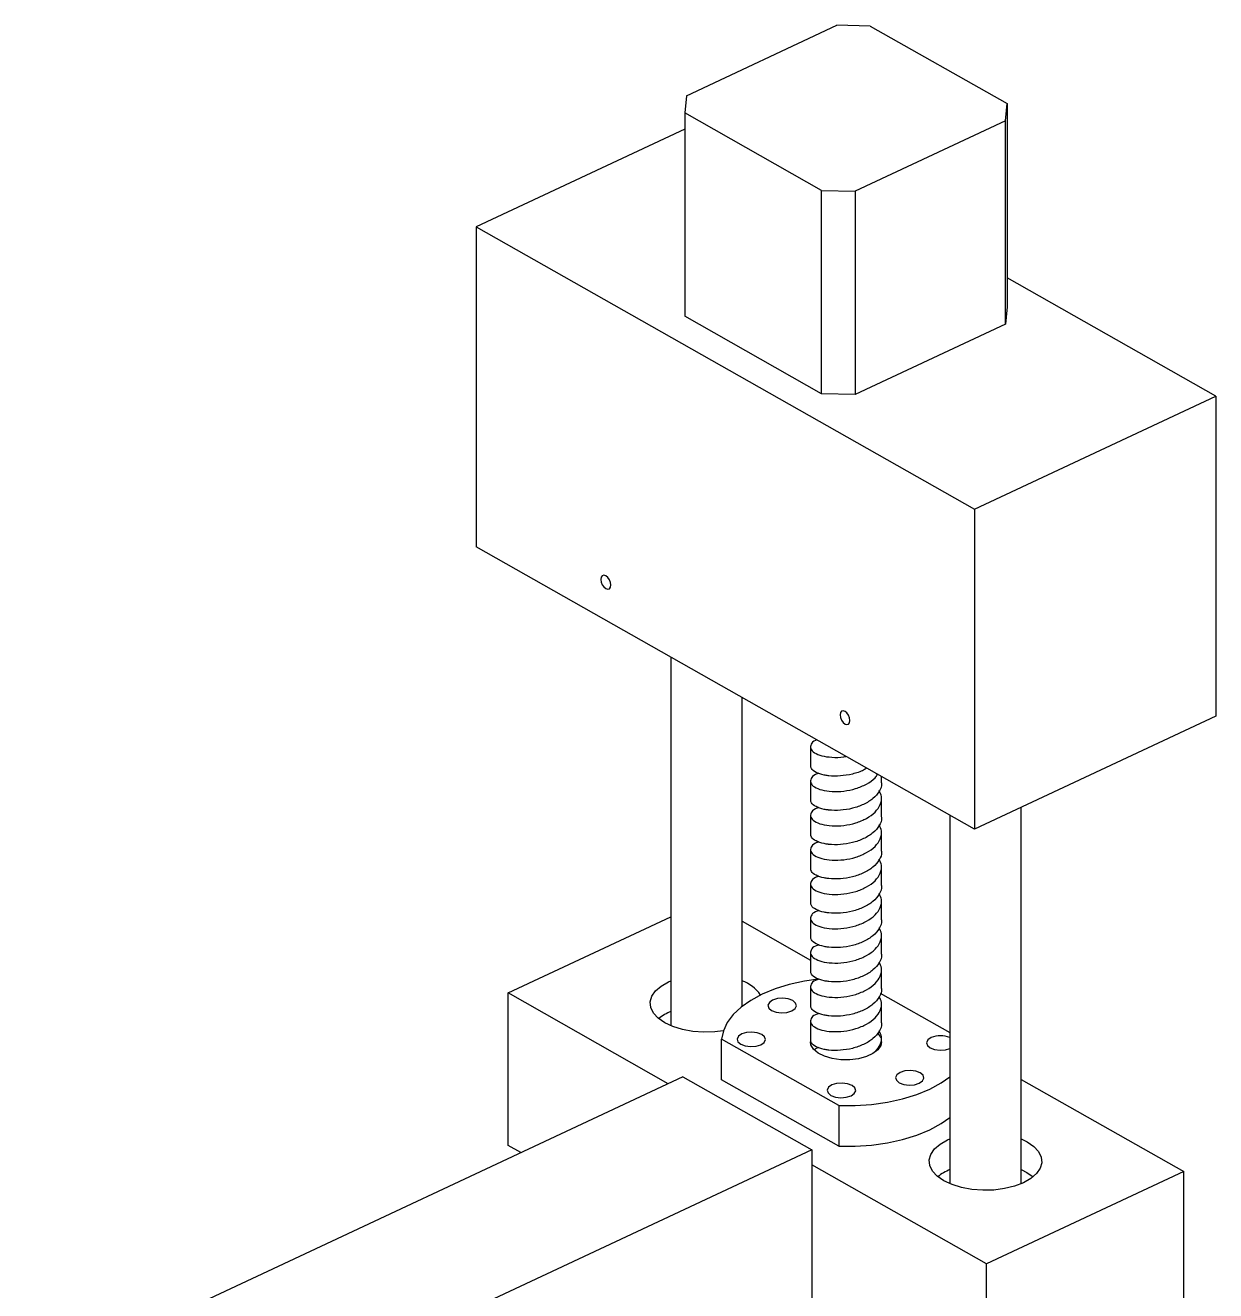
# Model space of a CAD drawing. Header units: millimetres. Extents: x 0 to 420, y 0 to 297.
# Drawn here: x 72.55 to 92.64, y 236.81 to 258.16 of the extents above; entities that cross this region are included whole.
import ezdxf

# ---------------------------------------------------------------- set-up
doc = ezdxf.new("R2010")
doc.units = ezdxf.units.MM

msp = doc.modelspace()

# ---------------------------------------------------------------- linework, layer by layer
at = {"color": 7, "linetype": 'Continuous', "lineweight": 25}
for p, q in [((83.712, 256.976), (86.249, 258.164)), ((86.814, 258.15), (86.249, 258.164)), ((86.814, 258.15), (89.122, 256.843)), ((83.712, 256.976), (83.685, 256.685)), ((89.095, 256.552), (89.122, 256.843)), ((89.122, 256.843), (89.122, 253.415)), ((85.992, 255.378), (83.685, 256.685)), ((83.685, 256.685), (83.685, 253.256)), ((83.685, 256.413), (80.164, 254.764)), ((89.095, 256.552), (86.557, 255.364)), ((89.095, 253.124), (89.095, 256.552)), ((85.992, 255.378), (86.557, 255.364)), ((85.992, 251.949), (85.992, 255.378)), ((86.557, 255.364), (86.557, 251.935)), ((80.164, 254.764), (88.573, 250.001)), ((80.164, 254.764), (80.164, 249.364)), ((92.643, 251.906), (89.122, 253.901)), ((85.992, 251.949), (83.685, 253.256)), ((89.122, 253.415), (89.095, 253.124)), ((89.095, 253.124), (86.557, 251.935)), ((86.557, 251.935), (85.992, 251.949)), ((88.573, 250.001), (92.643, 251.906)), ((92.643, 251.906), (92.643, 246.506)), ((88.573, 250.001), (88.573, 244.601)), ((88.573, 244.601), (80.164, 249.364)), ((83.449, 247.503), (83.449, 241.285)), ((84.649, 241.611), (84.649, 246.824)), ((92.643, 246.506), (88.573, 244.601)), ((85.803, 245.992), (85.803, 245.674)), ((85.803, 245.413), (85.803, 245.096)), ((87.003, 245.385), (87.003, 245.49)), ((87.003, 244.807), (87.003, 245.124)), ((89.358, 238.618), (89.358, 244.968)), ((85.803, 244.835), (85.803, 244.517)), ((88.158, 244.836), (88.158, 238.618)), ((87.003, 244.228), (87.003, 244.545)), ((85.803, 244.256), (85.803, 243.939)), ((87.003, 243.649), (87.003, 243.967)), ((85.803, 243.677), (85.803, 243.36)), ((87.003, 243.071), (87.003, 243.388)), ((80.702, 241.838), (83.449, 243.124)), ((84.649, 243.047), (85.803, 242.393)), ((85.803, 243.099), (85.803, 242.781)), ((87.003, 242.492), (87.003, 242.81)), ((85.803, 242.52), (85.803, 242.203)), ((87.003, 241.914), (87.003, 242.231)), ((83.41, 242.026), (83.449, 242.044)), ((85.803, 241.942), (85.803, 241.624)), ((80.702, 239.266), (80.702, 241.838)), ((83.404, 240.307), (80.702, 241.838)), ((86.983, 241.836), (88.158, 241.171)), ((87.003, 241.335), (87.003, 241.652)), ((85.803, 241.363), (85.803, 241.046)), ((86.282, 239.937), (84.305, 241.057)), ((84.305, 240.371), (84.305, 241.057)), ((87.003, 241.016), (87.003, 241.074)), ((83.652, 240.424), (72.554, 235.226)), ((83.652, 240.424), (85.825, 239.193)), ((86.282, 239.251), (84.305, 240.371)), ((89.358, 240.38), (92.104, 238.824)), ((86.282, 239.937), (86.282, 239.251)), ((88.119, 239.359), (88.158, 239.376)), ((85.825, 239.193), (74.727, 233.996)), ((80.918, 239.144), (80.702, 239.266)), ((85.825, 239.193), (85.825, 236.107)), ((88.775, 237.265), (85.825, 238.936)), ((92.104, 238.824), (88.775, 237.265)), ((92.104, 236.252), (92.104, 238.824)), ((88.775, 234.693), (88.775, 237.265))]:
    msp.add_line(p, q, dxfattribs=at)
at = {"color": 7, "linetype": 'Continuous', "lineweight": 25, "flags": 128}
for points in [[(82.434, 248.721), (82.428, 248.765), (82.41, 248.81), (82.383, 248.849), (82.35, 248.876), (82.318, 248.886), (82.291, 248.878), (82.273, 248.853), (82.266, 248.816), (82.273, 248.771), (82.291, 248.726), (82.318, 248.688), (82.35, 248.661), (82.383, 248.651), (82.41, 248.659), (82.428, 248.683), (82.434, 248.721)], [(86.471, 246.434), (86.465, 246.479), (86.446, 246.524), (86.419, 246.563), (86.387, 246.589), (86.355, 246.599), (86.327, 246.591), (86.309, 246.567), (86.303, 246.53), (86.309, 246.485), (86.327, 246.44), (86.355, 246.401), (86.387, 246.375), (86.419, 246.365), (86.446, 246.373), (86.465, 246.397), (86.471, 246.434)], [(84.333, 241.198), (84.19, 241.181), (84.004, 241.176), (83.819, 241.19), (83.644, 241.222), (83.484, 241.271), (83.346, 241.335), (83.235, 241.412), (83.155, 241.499), (83.109, 241.592), (83.1, 241.688), (83.127, 241.783), (83.189, 241.873), (83.285, 241.955), (83.41, 242.026)], [(85.934, 242.071), (85.703, 242.036), (85.447, 241.979), (85.208, 241.906), (84.991, 241.817), (84.797, 241.713), (84.633, 241.598), (84.499, 241.472), (84.399, 241.339), (84.334, 241.199), (84.305, 241.057)], [(85.165, 241.718), (85.11, 241.679), (85.087, 241.632), (85.101, 241.584), (85.149, 241.543), (85.225, 241.514), (85.315, 241.503), (85.408, 241.51), (85.488, 241.535), (85.544, 241.574), (85.567, 241.62), (85.553, 241.668), (85.504, 241.709), (85.429, 241.738), (85.338, 241.75), (85.246, 241.742), (85.165, 241.718)], [(84.644, 241.147), (84.588, 241.108), (84.565, 241.061), (84.579, 241.014), (84.628, 240.972), (84.703, 240.944), (84.794, 240.932), (84.886, 240.939), (84.967, 240.964), (85.022, 241.003), (85.045, 241.05), (85.031, 241.097), (84.983, 241.139), (84.907, 241.167), (84.816, 241.179), (84.724, 241.172), (84.644, 241.147)], [(86.94, 241.154), (86.977, 241.107), (86.987, 241.087)], [(87.841, 241.085), (87.786, 241.046), (87.763, 240.999), (87.777, 240.952), (87.825, 240.91), (87.9, 240.882), (87.991, 240.87), (88.084, 240.877), (88.158, 240.899)], [(87.003, 241.016), (86.991, 240.954), (86.942, 240.88), (86.859, 240.816), (86.748, 240.764), (86.615, 240.727), (86.469, 240.709), (86.319, 240.711), (86.173, 240.731), (86.043, 240.769), (85.935, 240.823), (85.856, 240.889), (85.812, 240.963), (85.803, 241.016)], [(86.282, 239.937), (86.56, 239.938), (86.836, 239.958), (87.104, 239.997), (87.359, 240.054), (87.598, 240.127), (87.816, 240.216), (88.009, 240.319), (88.158, 240.422)], [(87.318, 240.498), (87.263, 240.459), (87.24, 240.413), (87.254, 240.365), (87.302, 240.324), (87.377, 240.295), (87.468, 240.283), (87.561, 240.29), (87.641, 240.315), (87.697, 240.354), (87.719, 240.401), (87.706, 240.449), (87.657, 240.49), (87.582, 240.519), (87.491, 240.53), (87.398, 240.523), (87.318, 240.498)], [(86.166, 240.285), (86.11, 240.246), (86.088, 240.199), (86.101, 240.152), (86.15, 240.11), (86.225, 240.082), (86.316, 240.07), (86.409, 240.077), (86.489, 240.102), (86.544, 240.141), (86.567, 240.187), (86.553, 240.235), (86.505, 240.277), (86.43, 240.305), (86.339, 240.317), (86.246, 240.31), (86.166, 240.285)], [(86.282, 239.251), (86.56, 239.252), (86.836, 239.272), (87.104, 239.311), (87.359, 239.368), (87.598, 239.441), (87.816, 239.531), (88.009, 239.634), (88.158, 239.736)], [(89.358, 239.376), (89.461, 239.326), (89.572, 239.249), (89.652, 239.163), (89.697, 239.07), (89.707, 238.974), (89.68, 238.879), (89.617, 238.789), (89.522, 238.706), (89.397, 238.635), (89.248, 238.578), (89.079, 238.537), (88.899, 238.513), (88.713, 238.508), (88.529, 238.522), (88.353, 238.554), (88.193, 238.604), (88.055, 238.668), (87.944, 238.745), (87.864, 238.831), (87.818, 238.924), (87.809, 239.02), (87.836, 239.115), (87.898, 239.206), (87.994, 239.288), (88.119, 239.359), (88.119, 239.359)]]:
    msp.add_lwpolyline(points, dxfattribs=at)
at = {"color": 8, "linetype": 'Continuous', "lineweight": 25, "flags": 128}
msp.add_lwpolyline([(89.358, 238.859), (89.457, 238.81), (89.563, 238.737)], dxfattribs=at)
at = {"color": 7, "linetype": 'Continuous', "lineweight": 25}
for centre, radius, start, end in [((84.449, 241.465), 0.612, 33.4278, 70.9949), ((88.003, 240.702), 0.415, 68.094, 112.9253)]:
    msp.add_arc(centre, radius, start, end, dxfattribs=at)
at = {"color": 8, "linetype": 'Continuous', "lineweight": 25}
for centre in [(83.76, 240.766), (88.469, 238.098)]:
    msp.add_arc(centre, 0.821, 112.2385, 128.9286, dxfattribs=at)
at = {"color": 7, "linetype": 'Continuous', "lineweight": 25}
for points, knots in [([(85.911, 246.109), (85.903, 246.106), (85.849, 246.087), (85.806, 246.033), (85.797, 245.96), (85.863, 245.889), (85.989, 245.836), (86.162, 245.811), (86.31, 245.81), (86.39, 245.827), (86.403, 245.83)], [0, 0, 0, 0, 0.0286, 0.185767, 0.342845, 0.49962, 0.656405, 0.813513, 0.970652, 1, 1, 1, 1]), ([(85.948, 245.544), (85.926, 245.537), (85.858, 245.514), (85.805, 245.455), (85.798, 245.381), (85.863, 245.311), (85.989, 245.258), (86.163, 245.231), (86.364, 245.238), (86.57, 245.28), (86.755, 245.358), (86.884, 245.444), (86.923, 245.508), (86.936, 245.528)], [0, 0, 0, 0, 0.046347, 0.147045, 0.247687, 0.348134, 0.448588, 0.549249, 0.649929, 0.750391, 0.850832, 0.951455, 1, 1, 1, 1]), ([(86.754, 245.631), (86.737, 245.62), (86.669, 245.575), (86.511, 245.527), (86.307, 245.493), (86.171, 245.495), (86.083, 245.506), (86, 245.519), (85.89, 245.557), (85.811, 245.616), (85.811, 245.658), (85.811, 245.675)], [0, 0, 0, 0, 0.051217, 0.20528, 0.359354, 0.513745, 0.525091, 0.587084, 0.741284, 0.895809, 1, 1, 1, 1]), ([(87.001, 245.385), (87.001, 245.381), (87.013, 245.332), (86.969, 245.237), (86.868, 245.114), (86.707, 245.015), (86.513, 244.947), (86.306, 244.915), (86.171, 244.917), (86.083, 244.927), (86, 244.94), (85.89, 244.978), (85.811, 245.038), (85.811, 245.079), (85.811, 245.096)], [0, 0, 0, 0, 0.009347, 0.117485, 0.225869, 0.334192, 0.442306, 0.550427, 0.658771, 0.666733, 0.710237, 0.818446, 0.926884, 1, 1, 1, 1]), ([(85.948, 244.965), (85.926, 244.958), (85.858, 244.936), (85.805, 244.877), (85.798, 244.802), (85.863, 244.732), (85.989, 244.679), (86.163, 244.652), (86.364, 244.659), (86.57, 244.702), (86.757, 244.779), (86.903, 244.886), (86.991, 245.013), (87.016, 245.14), (86.981, 245.218), (86.966, 245.251)], [0, 0, 0, 0, 0.0377169, 0.1196642, 0.2015655, 0.2833086, 0.3650571, 0.4469741, 0.5289071, 0.6106616, 0.6924001, 0.7742863, 0.8562458, 0.9380142, 1, 1, 1, 1]), ([(85.948, 244.386), (85.926, 244.379), (85.858, 244.357), (85.805, 244.298), (85.798, 244.224), (85.863, 244.153), (85.989, 244.1), (86.163, 244.074), (86.364, 244.08), (86.57, 244.123), (86.757, 244.2), (86.903, 244.307), (86.991, 244.435), (87.016, 244.562), (86.981, 244.639), (86.966, 244.672)], [0, 0, 0, 0, 0.0377169, 0.1196642, 0.2015655, 0.2833086, 0.3650571, 0.4469741, 0.5289071, 0.6106616, 0.6924001, 0.7742863, 0.8562458, 0.9380142, 1, 1, 1, 1]), ([(87.001, 244.806), (87.001, 244.802), (87.013, 244.754), (86.969, 244.659), (86.868, 244.536), (86.707, 244.436), (86.513, 244.369), (86.306, 244.336), (86.171, 244.338), (86.083, 244.348), (86, 244.362), (85.89, 244.4), (85.811, 244.459), (85.811, 244.501), (85.811, 244.517)], [0, 0, 0, 0, 0.009347, 0.117485, 0.225869, 0.334192, 0.442306, 0.550427, 0.658771, 0.666733, 0.710237, 0.818446, 0.926884, 1, 1, 1, 1]), ([(85.948, 243.808), (85.926, 243.801), (85.858, 243.779), (85.805, 243.719), (85.798, 243.645), (85.863, 243.575), (85.989, 243.522), (86.163, 243.495), (86.364, 243.502), (86.57, 243.544), (86.757, 243.622), (86.903, 243.728), (86.991, 243.856), (87.016, 243.983), (86.981, 244.06), (86.966, 244.094)], [0, 0, 0, 0, 0.037717, 0.119664, 0.201565, 0.283309, 0.365057, 0.446974, 0.528907, 0.610662, 0.6924, 0.774286, 0.856246, 0.938014, 1, 1, 1, 1]), ([(87.001, 244.228), (87.001, 244.224), (87.013, 244.175), (86.969, 244.08), (86.868, 243.957), (86.707, 243.858), (86.513, 243.79), (86.306, 243.758), (86.171, 243.76), (86.083, 243.77), (86, 243.783), (85.89, 243.821), (85.811, 243.881), (85.811, 243.922), (85.811, 243.939)], [0, 0, 0, 0, 0.009347, 0.117485, 0.225869, 0.334192, 0.442306, 0.550427, 0.658771, 0.666733, 0.710237, 0.818446, 0.926884, 1, 1, 1, 1]), ([(87.001, 243.649), (87.001, 243.645), (87.013, 243.597), (86.969, 243.501), (86.868, 243.379), (86.707, 243.279), (86.513, 243.211), (86.306, 243.179), (86.171, 243.181), (86.083, 243.191), (86, 243.205), (85.89, 243.243), (85.811, 243.302), (85.811, 243.344), (85.811, 243.36)], [0, 0, 0, 0, 0.009347, 0.117485, 0.225869, 0.334192, 0.442306, 0.550427, 0.658771, 0.666733, 0.710237, 0.818446, 0.926884, 1, 1, 1, 1]), ([(85.948, 243.229), (85.926, 243.222), (85.858, 243.2), (85.805, 243.141), (85.798, 243.067), (85.863, 242.996), (85.989, 242.943), (86.163, 242.917), (86.364, 242.923), (86.57, 242.966), (86.757, 243.043), (86.903, 243.15), (86.991, 243.277), (87.016, 243.404), (86.981, 243.482), (86.966, 243.515)], [0, 0, 0, 0, 0.037717, 0.119664, 0.201565, 0.283309, 0.365057, 0.446974, 0.528907, 0.610662, 0.6924, 0.774286, 0.856246, 0.938014, 1, 1, 1, 1]), ([(87.001, 243.071), (87.001, 243.067), (87.013, 243.018), (86.969, 242.923), (86.868, 242.8), (86.707, 242.701), (86.513, 242.633), (86.306, 242.601), (86.171, 242.602), (86.083, 242.613), (86, 242.626), (85.89, 242.664), (85.811, 242.724), (85.811, 242.765), (85.811, 242.782)], [0, 0, 0, 0, 0.009347, 0.117485, 0.225869, 0.334192, 0.442306, 0.550427, 0.658771, 0.666733, 0.710237, 0.818446, 0.926884, 1, 1, 1, 1]), ([(85.948, 242.651), (85.926, 242.644), (85.858, 242.621), (85.805, 242.562), (85.798, 242.488), (85.863, 242.418), (85.989, 242.365), (86.163, 242.338), (86.364, 242.345), (86.57, 242.387), (86.757, 242.464), (86.903, 242.571), (86.991, 242.699), (87.016, 242.826), (86.981, 242.903), (86.966, 242.937)], [0, 0, 0, 0, 0.0377169, 0.1196642, 0.2015655, 0.2833086, 0.3650571, 0.4469741, 0.5289071, 0.6106616, 0.6924001, 0.7742863, 0.8562458, 0.9380142, 1, 1, 1, 1]), ([(85.948, 242.072), (85.926, 242.065), (85.858, 242.043), (85.805, 241.984), (85.798, 241.909), (85.863, 241.839), (85.989, 241.786), (86.163, 241.759), (86.364, 241.766), (86.57, 241.809), (86.757, 241.886), (86.903, 241.993), (86.991, 242.12), (87.016, 242.247), (86.981, 242.325), (86.966, 242.358)], [0, 0, 0, 0, 0.0377169, 0.1196642, 0.2015655, 0.2833086, 0.3650571, 0.4469741, 0.5289071, 0.6106616, 0.6924001, 0.7742863, 0.8562458, 0.9380142, 1, 1, 1, 1]), ([(87.001, 242.492), (87.001, 242.488), (87.013, 242.439), (86.969, 242.344), (86.868, 242.222), (86.707, 242.122), (86.513, 242.054), (86.306, 242.022), (86.171, 242.024), (86.083, 242.034), (86, 242.047), (85.89, 242.086), (85.811, 242.145), (85.811, 242.186), (85.811, 242.203)], [0, 0, 0, 0, 0.0093474, 0.117485, 0.2258689, 0.334192, 0.4423059, 0.5504268, 0.6587706, 0.6667326, 0.7102365, 0.8184459, 0.9268843, 1, 1, 1, 1]), ([(87.001, 241.913), (87.001, 241.909), (87.013, 241.861), (86.969, 241.766), (86.868, 241.643), (86.707, 241.544), (86.513, 241.476), (86.306, 241.443), (86.171, 241.445), (86.083, 241.455), (86, 241.469), (85.89, 241.507), (85.811, 241.566), (85.811, 241.608), (85.811, 241.624)], [0, 0, 0, 0, 0.009347, 0.117485, 0.225869, 0.334192, 0.442306, 0.550427, 0.658771, 0.666733, 0.710237, 0.818446, 0.926884, 1, 1, 1, 1]), ([(85.948, 241.494), (85.926, 241.486), (85.858, 241.464), (85.805, 241.405), (85.798, 241.331), (85.863, 241.261), (85.989, 241.207), (86.163, 241.181), (86.364, 241.188), (86.57, 241.23), (86.757, 241.307), (86.903, 241.414), (86.991, 241.542), (87.016, 241.669), (86.981, 241.746), (86.966, 241.779)], [0, 0, 0, 0, 0.037717, 0.119664, 0.201565, 0.283309, 0.365057, 0.446974, 0.528907, 0.610662, 0.6924, 0.774286, 0.856246, 0.938014, 1, 1, 1, 1]), ([(87.001, 241.335), (87.001, 241.331), (87.013, 241.282), (86.969, 241.187), (86.868, 241.064), (86.707, 240.965), (86.513, 240.897), (86.306, 240.865), (86.171, 240.867), (86.083, 240.877), (86, 240.89), (85.89, 240.928), (85.811, 240.988), (85.811, 241.029), (85.811, 241.046)], [0, 0, 0, 0, 0.009347, 0.117485, 0.225869, 0.334192, 0.442306, 0.550427, 0.658771, 0.666733, 0.710237, 0.818446, 0.926884, 1, 1, 1, 1]), ([(86.902, 240.852), (86.932, 240.889), (86.995, 240.967), (87.016, 241.09), (86.981, 241.168), (86.966, 241.201)], [0, 0, 0, 0, 0.338479, 0.714757, 1, 1, 1, 1]), ([(85.948, 240.915), (85.924, 240.909), (85.892, 240.9), (85.879, 240.886), (85.876, 240.882)], [0, 0, 0, 0, 0.751164, 1, 1, 1, 1])]:
    msp.add_open_spline(points, degree=3, knots=knots, dxfattribs=at)

doc.saveas('drawing.dxf')
